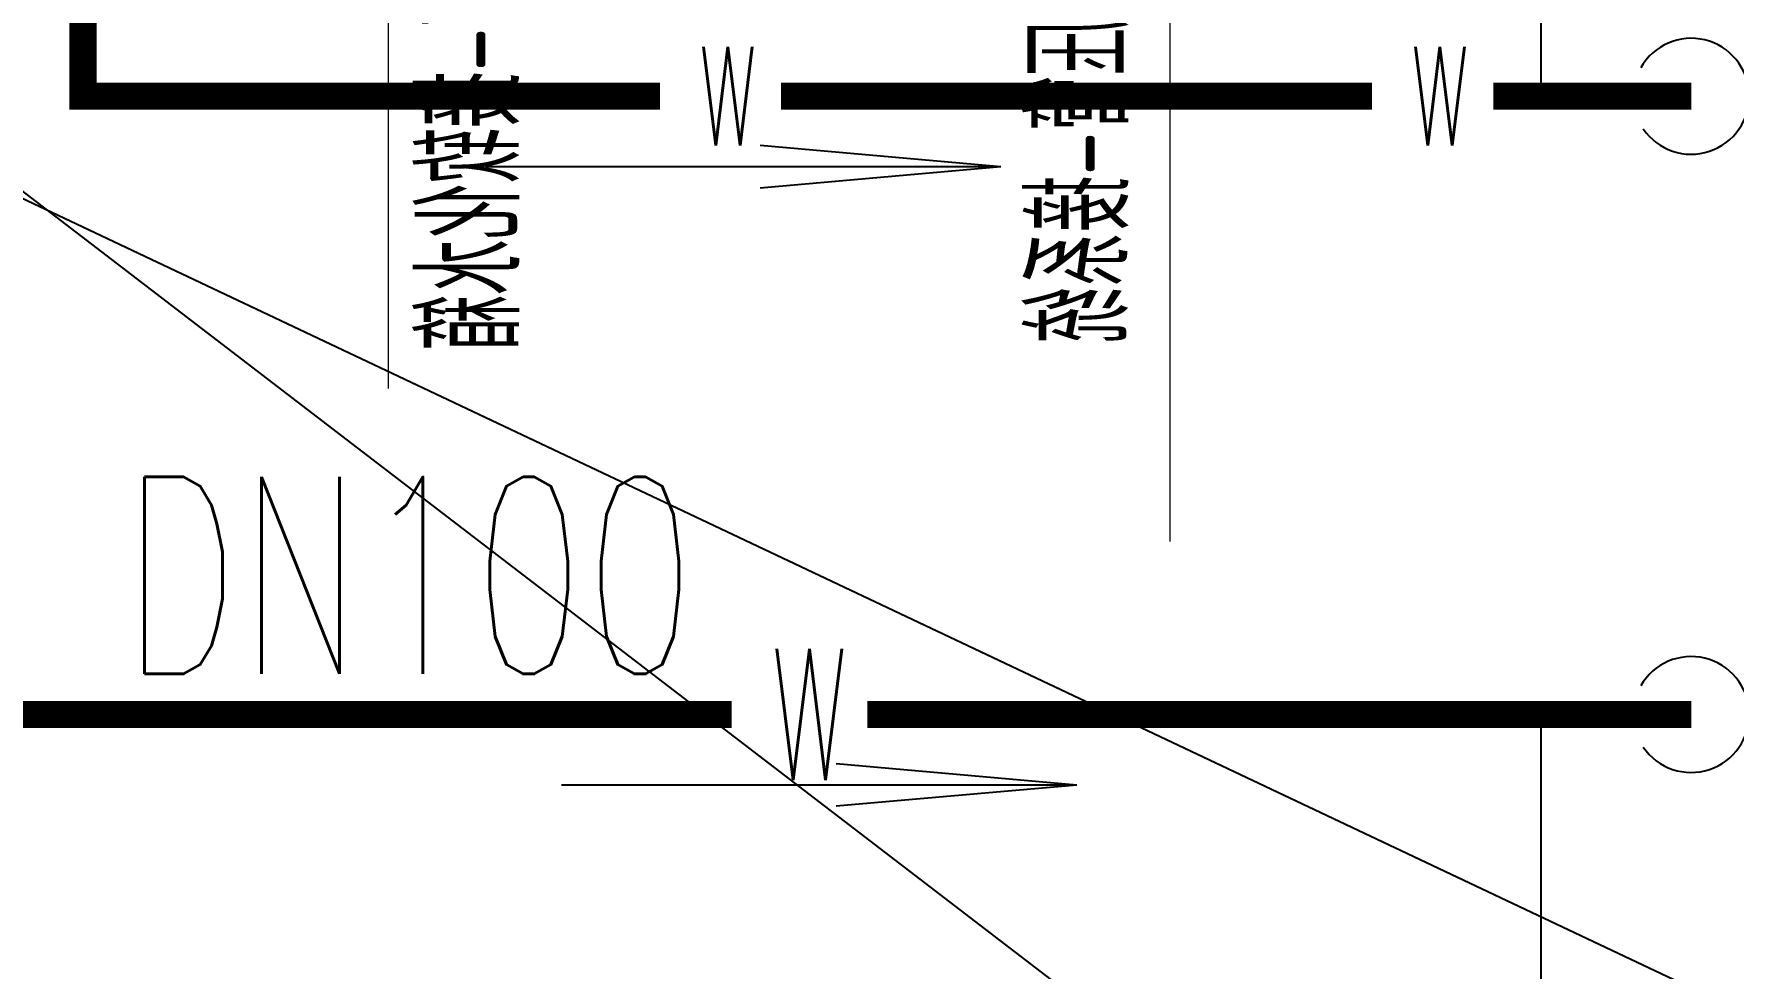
# Model space of a CAD drawing. Extents: x 179183 to 294833, y 947252 to 1004652.
# Drawn here: x 213096 to 215294, y 981342 to 982551 of the extents above; entities that cross this region are included whole.
import ezdxf

# ---------------------------------------------------------------- set-up
doc = ezdxf.new("R2010")
doc.units = 0
doc.header["$LTSCALE"] = 1000
for name, color, linetype in [('a_bz', 2, 'Continuous'), ('a_shb', 2, 'Continuous'), ('a_shb_bz', 2, 'Continuous'), ('a_shg', 130, 'Continuous'), ('a_电', 5, 'Continuous'), ('PIPE-安全阀泄水管', 3, 'Continuous'), ('TEXT-安全阀泄水管', 7, 'Continuous'), ('TEXT-空冷却供水', 7, 'Continuous')]:
    doc.layers.add(name, color=color, linetype=linetype)
doc.layers.add('a_shb_ls', color=32, linetype='Continuous', lineweight=13)
doc.styles.add('_THVAC_PIPEDN', font='simplex.shx', dxfattribs={"width": 0.7, "height": 3, "bigfont": 'gbcbig.shx'})
doc.styles.add('_THVAC_PIPETEXT', font='simplex.shx', dxfattribs={"width": 0.7, "height": 1.5, "bigfont": 'gbcbig.shx'})
doc.styles.add('GB标准字体', font='gbenor.shx', dxfattribs={"width": 0.8, "bigfont": 'gbcbig.shx'})

# ---------------------------------------------------------------- blocks, each defined once
blk = doc.blocks.new('落地式膨胀箱')
at = {"layer": 'a_shb_ls'}
for p, q in [((1714, 179.9), (2378.1, 179.9)), ((1751, -831.1), (2576.2, -831.1))]:
    blk.add_line(p, q, dxfattribs=at)
at = {"layer": 'a_shb_ls', "style": 'GB标准字体', "width": 0.8}
for s, p in [('泄压管-接软化水箱', (1694, 10.4)), ('补压管-接系统', (1828.7, -777.7))]:
    blk.add_text(s, height=125.18, dxfattribs=at).set_placement(p)
blk = doc.blocks.new('流向')
at = {"layer": 'a_bz', "color": 3}
for q in [(532.8, 41.2), (0, 0), (532.8, -41.2)]:
    blk.add_line((1000, 0), q, dxfattribs=at)

msp = doc.modelspace()

# ---------------------------------------------------------------- hatches: boundary and pattern name
at = {"layer": 'PIPE-安全阀泄水管', "linetype": 'Continuous'}
for points in [[(213159.3, 982470.1), (213141.8, 982470.1), (213141.8, 982452.6)], [(213159.3, 982470.1), (213159.3, 982452.6), (213141.8, 982452.6)]]:
    msp.add_hatch(color=256, dxfattribs=at).paths.add_polyline_path(points)

# ---------------------------------------------------------------- linework, layer by layer
at = {"layer": 'a_shb'}
for centre in [(215239.5, 982470.1, 4000), (215239.5, 981670.1, 1000)]:
    msp.add_arc(centre, 75, 214.1936, 150.5208, dxfattribs=at)
at = {"layer": 'a_shb_bz', "extrusion": (5.6654e-17, -0.30841, 0.951253)}
for p, q in [((215045.3, 982470.1, 3000), (215045.3, 988411.4, 1628.4)), ((215045.3, 974320.4, -227), (215045.3, 981670.1, 948.4))]:
    msp.add_line(p, q, dxfattribs=at)
at = {"layer": 'a_电'}
for p, q in [((220484, 978835), (206717.5, 985348)), ((216834, 979470.1), (210005.9, 984705.2))]:
    msp.add_line(p, q, dxfattribs=at)
at = {"layer": 'PIPE-安全阀泄水管', "linetype": 'Continuous', "const_width": 35}
for points in [[(213159.3, 982470.1), (213159.3, 982857.6)], [(213159.3, 982470.1), (213905.7, 982470.1)], [(214062.3, 982470.1), (214826.7, 982470.1)], [(214983.3, 982470.1), (215239.5, 982470.1)]]:
    msp.add_lwpolyline(points, dxfattribs=at)
at = {"layer": 'PIPE-安全阀泄水管', "const_width": 35}
for points in [[(212208.9, 981670.1), (213998.5, 981670.1)], [(214173.9, 981670.1), (215239.5, 981670.1)]]:
    msp.add_lwpolyline(points, dxfattribs=at)

# ---------------------------------------------------------------- block references
at = {"layer": 'a_shb', "xscale": -1, "rotation": 90}
msp.add_blockref('落地式膨胀箱', (213734, 984470.1), dxfattribs=at)
at = {"layer": 'a_shg', "xscale": 0.6666666666666665, "yscale": 0.6666666666666665, "zscale": 0.6666666666666665}
for p in [(213679.9, 982378.8, -1000), (213778.2, 981578.8, -4000)]:
    msp.add_blockref('流向', p, dxfattribs=at)

# ---------------------------------------------------------------- texts
at = {"layer": 'TEXT-安全阀泄水管'}
for s, height, style, width, p in [('W', 127.5, '_THVAC_PIPETEXT', 0.576471, (213955.7, 982406.4)), ('W', 127.5, '_THVAC_PIPETEXT', 0.576471, (214876.7, 982406.4)), ('DN100', 255, '_THVAC_PIPEDN', 0.658824, (213210.2, 981722.6))]:
    msp.add_text(s, height=height, dxfattribs=dict(at, style=style, width=width)).set_placement(p)
at = {"layer": 'TEXT-空冷却供水', "linetype": 'Continuous', "style": '_THVAC_PIPETEXT', "width": 0.576471}
msp.add_text('W', height=170, dxfattribs=at).set_placement((214048.5, 981585.1))

doc.saveas('drawing.dxf')
